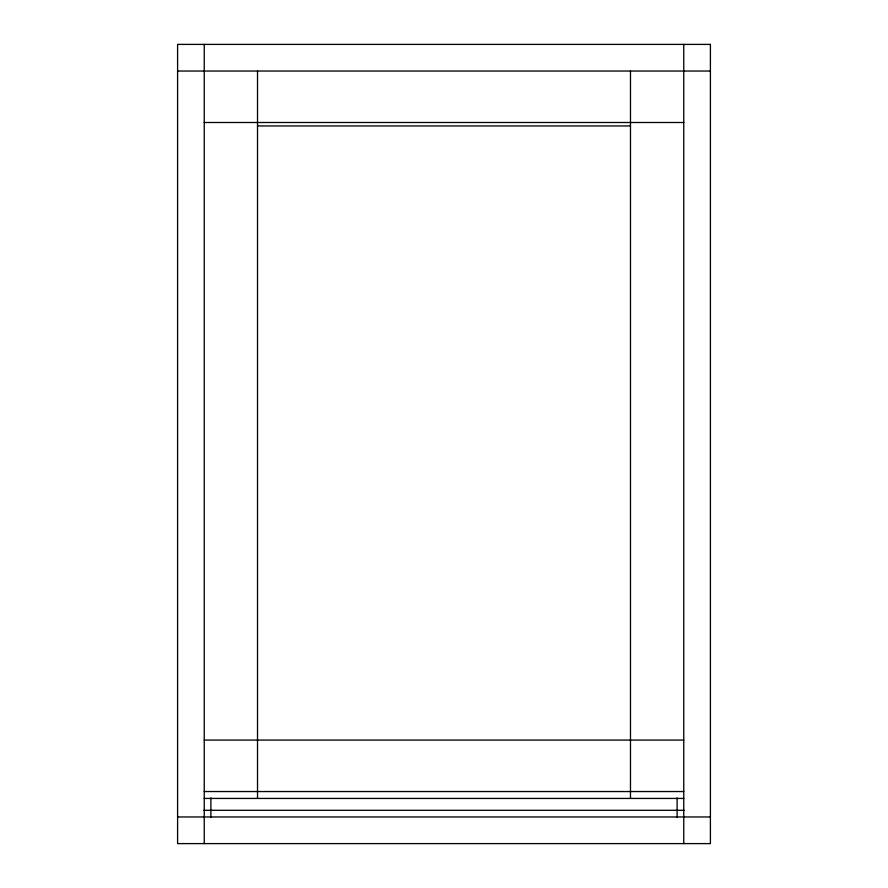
<?xml version="1.0" encoding="UTF-8"?>
<svg xmlns="http://www.w3.org/2000/svg" width="888" height="888" viewBox="0 0 888 888"><rect width="100%" height="100%" fill="white"/><g stroke="black" fill="none" stroke-linecap="round" stroke-linejoin="round"><path stroke-width="1.33" d="M177.6 71.04L710.4 71.04M204.24 122.5L683.76 122.5M257.52 125.952L630.48 125.952M204.24 740.081L683.76 740.081M204.24 791.541L683.76 791.541M204.24 798.434L683.76 798.434M203.963 810.3L684.038 810.3M177.6 816.96L710.4 816.96M683.76 44.4L683.76 843.6M677.1 797.813L677.1 817.238M630.48 71.04L630.48 798.434M257.52 71.04L257.52 798.434M210.9 797.813L210.9 817.238M204.24 44.4L204.24 843.6M710.4 44.4L177.6 44.4L177.6 843.6L710.4 843.6L710.4 44.4"/></g></svg>
